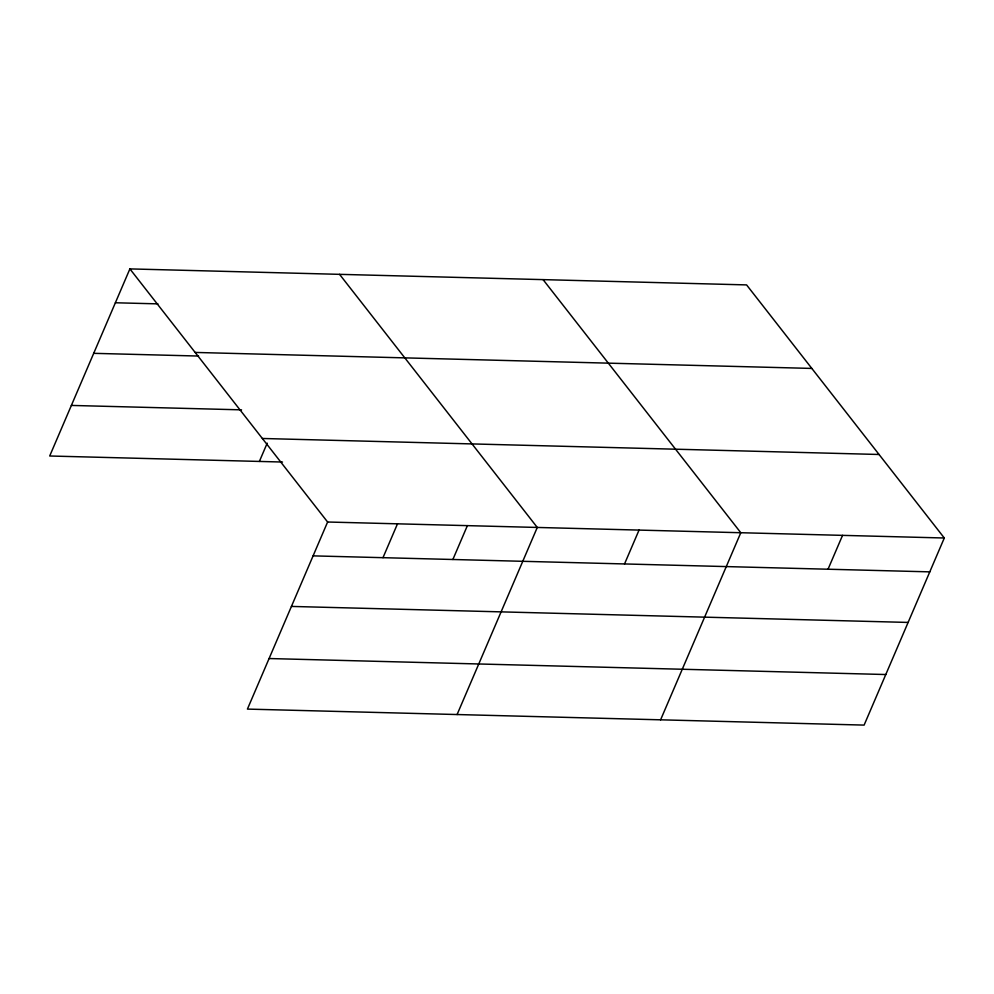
<?xml version="1.0" encoding="UTF-8"?>
<svg xmlns="http://www.w3.org/2000/svg" width="994" height="994" viewBox="0 0 994 994"><rect width="100%" height="100%" fill="white"/><g stroke="black" fill="none" stroke-linecap="round" stroke-linejoin="round"><path stroke-width="1.49" d="M129.891 268.902L327.61 522.012L247.419 709.095L864.109 725.098L944.3 538.002L746.581 284.905L129.891 268.902L49.7 455.998L282.495 462.036M259.372 461.44L267.2 443.175M382.988 557.684L397.501 523.813M452.879 559.485L467.391 525.627M457.091 714.537L537.282 527.441L339.563 274.344M624.53 563.946L639.043 530.088M660.6 719.818L740.791 532.722L543.072 279.625M828.039 569.214L842.552 535.356M115.379 302.772L157.922 303.866M195.135 352.435L811.825 368.426M93.697 353.33L198.539 356.051M71.369 405.428L241.542 409.851M262.366 438.478L879.056 454.482M327.61 522.012L944.3 538.002M313.098 555.87L929.788 571.861M291.428 606.427L908.118 622.43M269.101 658.537L885.791 674.528"/></g></svg>
